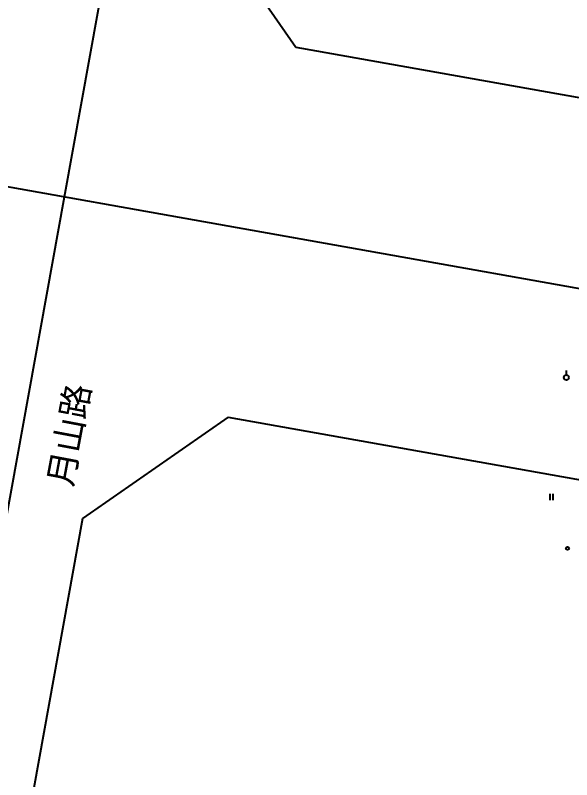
# Model space of a CAD drawing. Extents: x 529262 to 576451, y 2694391 to 2717535.
# Drawn here: x 562790.6 to 562879.3, y 2709637.8 to 2709759.7 of the extents above; entities that cross this region are included whole.
import ezdxf
from ezdxf.enums import TextEntityAlignment as Align
from ezdxf.xclip import XClip

# ---------------------------------------------------------------- set-up
doc = ezdxf.new("R2010")
doc.units = 0
doc.header["$XCLIPFRAME"] = 0
for name, color, linetype in [('PP-COM', 7, 'Continuous'), ('RD-中线', 40, 'Continuous'), ('RD-红线', 7, 'Continuous'), ('RD-路名', 7, 'Continuous'), ('ZBTZ', 8, 'Continuous')]:
    doc.layers.add(name, color=color, linetype=linetype)
doc.styles.add('黑体', font='simhei.ttf')

# ---------------------------------------------------------------- blocks, each defined once
blk = doc.blocks.new('A$C19FD0107')
at = {"layer": 'RD-中线', "color": 8, "linetype": 'Continuous', "flags": 128}
for points in [[(-8137.34, 15683.84), (-8199.59, 15340.08)], [(-8199.59, 15340.08), (-8308.52, 14738.51)]]:
    blk.add_lwpolyline(points, dxfattribs=at)
at = {"layer": 'RD-中线', "color": 8, "linetype": 'Continuous'}
blk.add_lwpolyline([(-5280.17, 15276.46), (-7574.88, 15234.77, -0.04855), (-7632.83, 15239.35), (-9762.37, 15617.81)], format="xyb", dxfattribs=at)
at = {"layer": 'RD-红线', "color": 8}
for points in [[(-8178.85, 15387.24), (-8162.67, 15363.99, 0.415167)], [(-8173.49, 15304.97), (-8196.67, 15288.84, 0.413261)]]:
    blk.add_lwpolyline(points, format="xyb", dxfattribs=at)
at = {"layer": 'RD-红线', "color": 8, "linetype": 'Continuous', "flags": 128}
for points in [[(-8162.67, 15363.99), (-7932.71, 15323.12)], [(-8173.49, 15304.97), (-7939.37, 15263.36)], [(-8196.67, 15288.84), (-8236.82, 15067.13)]]:
    blk.add_lwpolyline(points, dxfattribs=at)
blk = doc.blocks.new('gc121')
at = {"color": 8}
for p, q in [((-0.5, -1), (-0.5, 1)), ((0.5, -1), (0.5, 1))]:
    blk.add_line(p, q, dxfattribs=at)
blk = doc.blocks.new('gc170')
at = {"color": 8, "linetype": 'Continuous'}
blk.add_circle((0, 0), 0.5, dxfattribs=at)
blk = doc.blocks.new('gc125')
at = {"color": 8}
blk.add_line((0, 0.8), (0, 2.2), dxfattribs=at)
blk.add_circle((0, 0), 0.8, dxfattribs=at)

msp = doc.modelspace()

# ---------------------------------------------------------------- block references
at = {"layer": 'PP-COM'}
ref = msp.add_blockref('A$C19FD0107', (570997.993, 2694390.603), dxfattribs=at)
XClip(ref).set_block_clipping_path([(-9366.4383134884, 14428.6043910822), (-3328.4480743363, 17452.7484863754)])
at = {"layer": 'ZBTZ', "linetype": 'Continuous', "xscale": 0.5, "yscale": 0.5}
for name, p in [('gc125', (562878.44, 2709701.916)), ('gc121', (562876.098, 2709682.885)), ('gc170', (562878.631, 2709674.693))]:
    msp.add_blockref(name, p, dxfattribs=at)

# ---------------------------------------------------------------- texts
at = {"layer": 'RD-路名', "color": 7, "style": '黑体'}
msp.add_text('月山路', height=4, rotation=79.37678, dxfattribs=at).set_placement((562799.086, 2709692.792), align=Align.MIDDLE)

doc.saveas('drawing.dxf')
